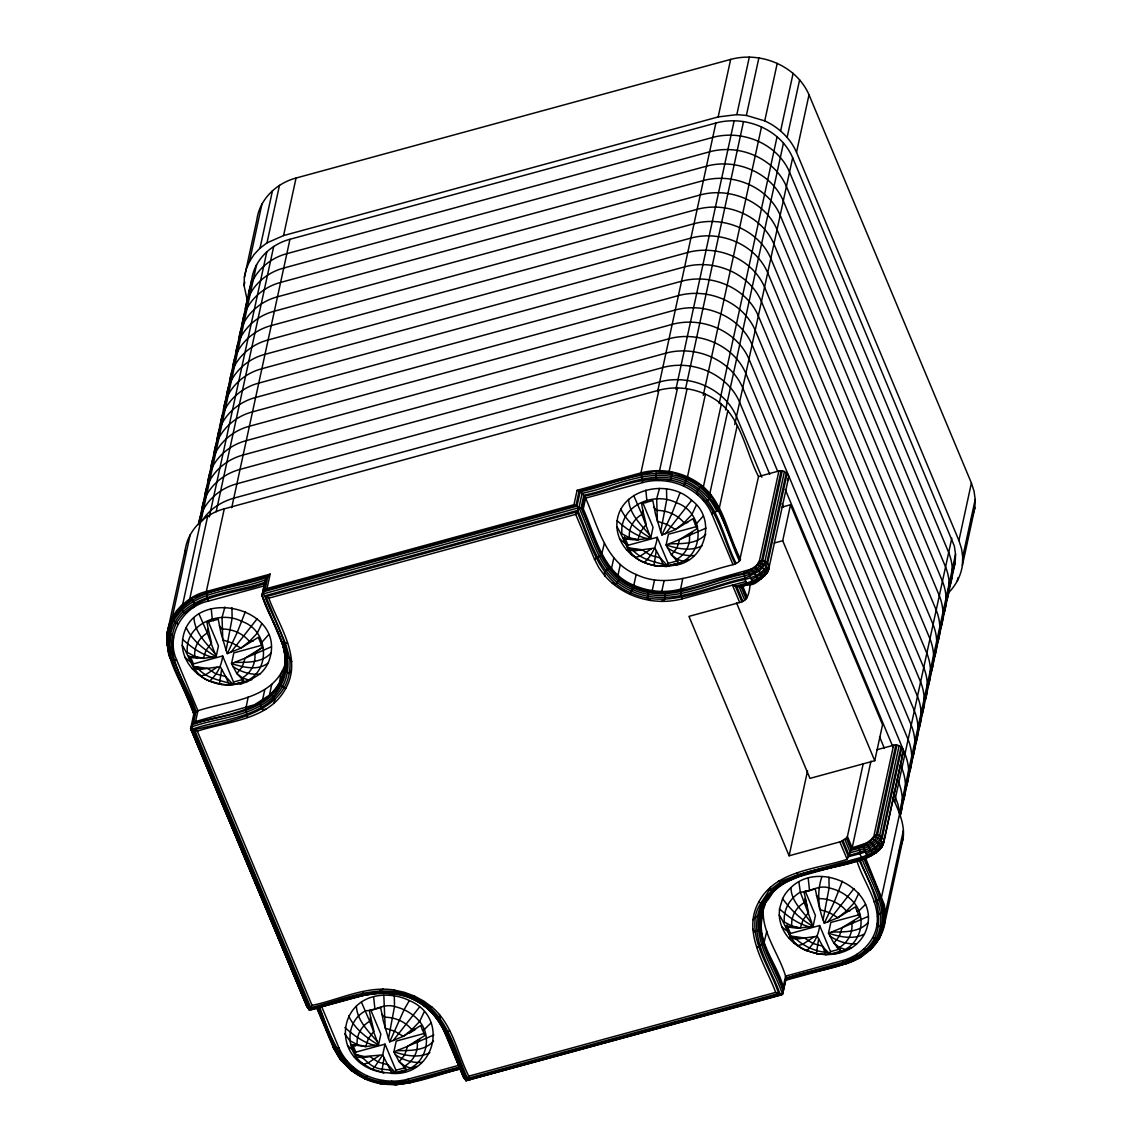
<?xml version="1.0" encoding="UTF-8"?>
<svg xmlns="http://www.w3.org/2000/svg" width="1142" height="1142" viewBox="0 0 1142 1142"><rect width="100%" height="100%" fill="white"/><g stroke="black" fill="none" stroke-linecap="round" stroke-linejoin="round"><path stroke-width="1.5" d="M284.886 664.972C272.224 700.232 227.472 700.831 197.923 710.752L194.568 712.308L193.755 714.221C186.089 687.313 164.534 662.446 167.146 633.225L185.09 550.53C187.745 530.031 204.775 513.943 224.275 508.832L658.863 390.207C677.349 385.339 697.591 388.551 713.793 398.615C741.115 415.217 744.884 450.448 758.531 476.542L739.502 561.079A7.295 3.155 -22.7 0 1 736.19 563.449L733.021 564.69C702.03 571.914 667.827 589.8 636.194 574.497C604.975 561.921 597.837 525.491 585.632 498.126L582.077 493.33L577.095 490.318L573.969 504.707L267.028 588.487L263.873 591.627L262.089 595.553C268.556 617.965 285.857 638.649 285.157 662.803M440.726 1023.289L463.609 1077.306L465.965 1080.689L468.748 1076.149C457.128 1053.138 452.789 1024.688 432.176 1007.273L428.321 1006.159L425.88 1007.301C391.992 980.164 347.782 999.436 311.638 1009.656L309.254 1009.928L306.898 1006.53L190.643 728.596L192.427 724.67L195.582 721.53L197.923 710.752L176.61 659.79C165.419 635.566 182.948 606.673 208.087 601.192L265.13 585.618L265.544 579.736L270.154 574.112L267.028 588.487M184.947 553.856L185.09 550.53M182.277 645.387C182.991 582.506 291.938 605.103 268.156 663.045A44.881 38.757 12.2 0 1 259.762 674.165L247.286 681.817L240.648 683.83L238.55 683.187C213.882 690.71 183.919 671.596 182.277 645.387C190.457 657.949 193.169 675.436 209.728 681.032C216.923 674.608 221.705 665.586 222.633 655.936L193.426 663.902L192.898 666.328L207.501 668.384L220.292 666.685L225.645 676.578L233.011 684.443A31.833 13.747 -22.7 0 0 238.55 683.187A31.833 13.747 -22.7 0 0 244.217 681.374L236.851 673.523L231.498 663.63L233.839 652.867L261.318 645.373M201.363 516.784L201.563 511.887M204.546 500.767C204.461 478.726 222.547 460.297 243.146 455.016L669.055 338.76C698.447 330.695 733.507 344.827 745.84 373.434L904.992 753.891C909.446 765.054 910.203 778.03 905.306 789.165M207.744 484.765C208.444 463.338 226.216 445.837 246.272 440.641L672.181 324.385C701.573 316.32 736.633 330.438 748.966 359.059L908.118 739.516C912.258 749.723 912.986 761.214 909.717 771.778M213.854 459.255C213.054 436.615 231.312 417.23 252.51 411.877L678.419 295.621C707.812 287.556 742.871 301.674 755.205 330.295L914.357 710.752C919.053 722.401 919.538 736.062 914.028 747.525M217.037 443.239C216.937 421.198 235.024 402.769 255.637 397.487L681.546 281.232C710.938 273.166 745.997 287.299 758.331 315.906L917.483 696.363C921.937 707.526 922.679 720.502 917.797 731.637M220.22 427.236C220.934 405.81 238.707 388.309 258.749 383.112L684.658 266.857C714.05 258.791 749.123 272.909 761.443 301.531L920.595 681.988C925.577 694.165 925.677 708.44 919.638 720.259M226.33 401.727C225.545 379.087 243.788 359.701 265.001 354.348L690.896 238.093C720.302 230.027 755.362 244.145 767.695 272.767L926.833 653.224C931.544 664.872 932.029 678.534 926.519 689.996M229.513 385.71C229.428 363.67 247.514 345.241 268.113 339.959L694.022 223.704C723.414 215.638 758.474 229.77 770.807 258.377L929.959 638.835C934.113 649.056 934.841 660.547 931.558 671.111M232.711 369.708C233.411 348.281 251.183 330.78 271.239 325.584L697.148 209.329C726.54 201.263 761.6 215.381 773.933 244.003L933.085 624.46C937.539 635.609 938.281 648.599 933.399 659.733M235.695 358.588C234.909 335.934 253.153 316.562 274.365 311.195L700.26 194.939C729.667 186.874 764.726 201.006 777.06 229.613L936.197 610.071C940.908 621.733 941.393 635.38 935.883 646.843M238.878 342.571C238.792 320.517 256.879 302.102 277.477 296.82L703.386 180.564C732.779 172.499 767.838 186.617 780.172 215.238L939.324 595.696C944.02 607.344 944.52 621.005 938.995 632.468M242.075 326.555C242.775 305.128 260.547 287.627 280.604 282.431L706.513 166.175C735.905 158.11 770.964 172.242 783.298 200.849L942.45 581.307C946.904 592.47 947.646 605.446 942.764 616.58M247.314 300.46L244.045 285.586L244.388 277.263L256.864 219.735C259.519 199.25 276.564 183.148 296.049 178.038L730.652 59.413C760.643 51.19 796.417 65.608 809.007 94.8L971.399 483.023L974.04 491.188L975.197 499.525L974.854 507.847L962.378 565.376C960.779 576.567 955.055 586.845 946.761 594.454M248.185 301.06L248.371 296.163M251.368 285.043C251.269 262.988 269.355 244.574 289.968 239.292L715.877 123.036C745.269 114.971 780.329 129.089 792.662 157.71L954.384 546.162L955.526 554.341L955.197 562.506L900.053 816.587M306.898 1006.53L190.643 728.596L194.097 712.779C185.447 683.573 157.653 652.467 173.613 620.877C192.37 589.101 235.081 591.684 265.544 579.736L262.089 595.553L281.646 642.318L283.002 643.289C290.439 661.475 286.342 682.959 272.581 697.02C250.383 717.304 217.979 717.276 190.971 727.168L197.338 731.194C227.444 721.13 268.655 720.345 285.743 688.455C302.687 658.163 279.019 625.959 268.798 598.151L262.432 594.111L578.965 507.719L583.291 508.918C595.496 536.269 602.633 572.713 633.853 585.275C648.399 591.684 665.015 593.226 680.432 589.186L750.594 569.301A14.589 6.295 -22.7 0 0 757.217 564.533L759.401 560.865L778.901 470.989L783.383 471.046L787.123 473.416A7.295 6.295 12.2 0 1 788.694 477.156L787.495 480.868M370.736 1068.769L384.197 1072.752C326.655 1064.073 335.691 987.345 394.318 995.838A44.881 38.757 12.2 0 1 409.35 1000.563C450.176 1017.351 434.774 1077.22 391.192 1073.337L404.882 1071.639M616.866 526.762C615.652 489.418 667.585 476.971 691.609 500.324C716.933 518.468 705.913 561.05 675.25 565.204L673.152 564.562C648.47 571.771 618.493 553.156 616.866 526.762C625.045 539.324 627.772 556.796 644.331 562.406C651.525 555.983 656.307 546.947 657.221 537.297L628.029 545.276L627.5 547.703L642.09 549.759L654.894 548.06L660.247 557.953L667.613 565.818A31.833 13.747 -22.7 0 0 673.152 564.562A31.833 13.747 -22.7 0 0 678.819 562.749L671.439 554.898L666.1 545.005L668.427 534.242L697.634 526.276M763.284 908.076C761.4 932.686 778.844 953.527 785.582 976.124L786.081 978.694L782.498 994.297L775.675 992.369C765.454 964.562 741.786 932.343 758.731 902.052C775.803 870.175 817.03 869.39 847.136 859.312L852.16 847.807L870.975 761.129M763.327 575.411L767.367 572.599L769.18 567.046A7.295 6.295 12.2 0 0 767.61 563.306L763.884 560.936L759.401 560.865M779.258 914.985L779.515 908.889L782.556 898.697A44.881 38.757 12.2 0 1 790.949 887.577C821.041 857.856 884.993 892.359 864.465 934.013C844.909 969.801 781.656 955.768 779.258 914.985C787.452 927.547 790.164 945.019 806.723 950.629C813.918 944.206 818.7 935.17 819.628 925.52L790.421 933.499L789.893 935.926L804.496 937.982L817.287 936.283L822.64 946.176L827.736 952.442L830.006 954.027L836.629 952.485L841.211 950.972L833.846 943.121L828.492 933.228L830.819 922.465L860.026 914.499M863.224 763.67L847.421 836.486L852.16 847.807L865.293 843.481A14.589 6.295 -22.7 0 0 871.903 838.713C876.128 840.426 881.239 844.509 879.711 849.634L871.646 855.629L863.666 858.898C830.991 871.817 785.125 868.862 764.826 902.837C748.909 933.142 774.29 963.505 783.298 991.499L783.241 986.916L785.582 976.124L842.625 960.565C857.414 956.539 870.675 945.776 875.543 930.958C883.337 906.02 863.68 883.465 856.914 860.868M871.903 838.713L875.186 834.831L878.569 835.116L882.309 837.486A7.295 6.295 12.2 0 1 883.879 841.226L882.052 846.793L877.898 851.118L882.052 846.793L883.837 842.225L903.379 751.336A7.295 6.295 12.2 0 0 901.809 747.596L899.139 745.626L894.7 744.955L876.628 749.794M842.625 960.565L845.323 964.005C864.908 958.295 882.423 942.236 885.136 921.337L903.079 838.642C905.206 824.01 898.326 810.406 892.744 797.373M962.378 565.376L962.706 557.053L975.197 499.525M166.803 641.547C168.731 647.057 166.532 663.245 176.61 659.79M867.763 857.442L799.571 876.471L785.211 882.352L782.284 880.753L778.316 881.21M284.886 667.356C278.291 710.081 226.187 713.964 193.369 723.514L195.981 711.437C187.531 683.43 161.179 653.495 176.368 623.147C194.497 592.712 235.352 594.768 264.716 583.476M309.254 1009.928L364.312 994.896L380.329 992.526L396.745 994.14L397.116 992.07L393.862 989.971C365.626 985.632 339.046 999.892 312.037 1005.374L309.254 1009.928L190.971 727.168M221.634 669.469L219.364 684.129L229.442 684.972L225.645 676.578L215.895 673.88L207.501 668.384L200.235 669.426L191.927 668.47M384.026 1057.692L381.756 1072.338L391.834 1073.194L382.698 1054.908L385.025 1044.145L355.833 1052.125L355.305 1054.551L364.426 1056.536L382.698 1054.908L374.69 1066.985L372.121 1069.255L359.102 1061.418M656.222 550.844L653.966 565.49L666.885 566.432L677.078 564.79M818.628 939.067L816.359 953.713L826.437 954.569L839.47 953.013M461.339 1068.812C430.177 1075.935 396.545 1093.608 364.783 1078.79L364.769 1077.748M744.256 571.771C744.113 584.875 749.609 589.715 761.657 578.266L760.301 572.727L755.504 567.56L744.141 573.17C708.311 580.307 670.14 602.905 633.553 586.403C601.863 573.041 594.625 536.397 581.935 508.247L584.561 496.17C616.908 489.547 651.468 469.548 684.515 484.436C716.248 498.197 721.601 536.169 735.163 563.934M863.224 844.452L862.867 845.722L867.763 857.556L876.357 852.446L875 846.907L870.204 841.754L862.867 845.722L851.718 849.305L846.85 837.686L847.421 836.486M858.955 845.951L859.969 853.559A7.295 1.899 74.7 0 0 861.539 857.314L863.081 859.041L864.023 858.085M268.156 663.045C257.478 671.196 243.189 667.128 231.498 663.63L245.13 658.12L262.503 647.328L258.32 637.322L240.933 648.114L227.315 653.624L226.102 650.298L232.126 618.293L231.926 607.63M354.32 1056.693L362.642 1057.649L369.894 1056.607L378.302 1062.103L388.037 1064.801L395.418 1072.666L406.609 1069.597L399.243 1061.746L393.89 1051.853L407.523 1046.343L424.895 1035.551L420.713 1025.545L403.34 1036.336L389.707 1041.847L388.494 1038.521L394.518 1006.516L394.318 995.838M702.059 545.79C690.824 551.729 677.563 548.631 666.1 545.005L679.718 539.495L697.105 528.703L692.923 518.696L675.536 529.488L661.903 534.998L660.69 531.672L666.728 499.668L666.514 488.99M864.465 934.013C853.217 939.952 839.955 936.84 828.492 933.228L842.111 927.704L859.498 916.926L855.315 906.919L837.928 917.697L824.31 923.221L823.082 919.895L829.121 887.891L828.906 877.213M241.947 679.79L242.361 677.848C250.512 673.123 255.808 664.016 254.894 654.509L257.35 651.111L262.503 647.328M404.339 1068.013L404.753 1066.057C412.904 1061.346 418.2 1052.239 417.287 1042.732L419.742 1039.334L413.718 1043.074M676.535 561.165L676.963 559.209C685.114 554.498 690.41 545.391 689.482 535.883L691.938 532.486M841.211 950.972L838.942 949.387L839.356 947.432C847.507 942.721 852.803 933.614 851.889 924.106L854.33 920.709M226.102 650.298L220.977 633.039L218.208 619.207L207.002 622.262L208.187 628.914L207.302 633.025L216.109 656.679L203.305 658.377L188.715 656.322L192.898 666.328L202.034 668.313M388.494 1038.521L383.369 1021.248L380.6 1007.43A31.833 13.747 -22.7 0 1 369.351 1010.499L370.579 1017.137L369.694 1021.233L378.502 1044.901L365.711 1046.6L351.122 1044.545L355.305 1054.551C363.527 1055.722 367.196 1064.23 374.69 1066.985C381.114 1070.868 389.55 1067.856 395.418 1072.666L395.931 1070.24L385.025 1044.145M660.69 531.672L655.565 514.4L652.81 500.581L641.604 503.636L642.775 510.288L641.89 514.385L650.712 538.053L637.907 539.752L623.318 537.696L627.5 547.703A47.607 20.57 -22.7 0 0 642.09 549.759L650.497 555.255L660.247 557.953L664.03 566.346L666.885 566.432M244.045 285.586L244.802 282.103M190.186 534.77L172.228 617.465L168.959 625.131L167.146 633.225C171.543 613.511 186.274 596.238 206.331 591.527L270.154 574.112M244.388 277.263L246.215 269.169L249.484 261.504L261.961 203.975M251.568 280.147L198.508 524.649C201.106 504.564 217.808 488.79 236.908 483.78L662.817 367.524C692.209 359.459 727.268 373.591 739.602 402.198L769.779 474.358M200.692 521.451L182.749 604.147L176.867 610.413L172.228 617.465L173.613 620.877L178.052 624.032M249.484 261.504L254.109 254.452L259.991 248.199L272.481 190.671M200.721 521.98L256.55 264.701M207.687 516.141L189.743 598.836L206.202 592.941L267.942 576.082L264.816 590.471L575.953 505.549L578.965 507.719C592.498 536.868 599.293 575.539 632.425 589.458C669.469 606.316 708.14 583.219 744.456 576.082C752.378 573.47 761.6 569.615 764.94 561.336L784.454 471.446M259.991 248.199L266.985 242.875L279.476 185.347M209.3 516.926L266.871 251.654M216.152 511.716L273.709 246.444M224.275 508.832L206.331 591.527L208.087 601.192M266.985 242.875L283.573 235.566L296.049 178.038M231.712 507.747L289.968 239.292M222.633 655.936L233.539 682.017L233.011 684.443C219.678 679.733 207.501 679.347 196.966 667.599M248.171 697.034L245.716 709.225L247.586 717.476M264.758 689.725L262.417 700.517L259.805 703.172L262.232 709.51L266.143 709.31M271.753 684.415L269.412 695.192L254.495 704.757L195.582 721.53M282.26 671.096C279.647 677.177 277.734 685.971 285.743 688.455M286.028 654.723L285.357 657.806L284.429 651.126M583.291 508.918L585.632 498.126L642.675 482.566C669.098 475.315 700.617 488.019 711.709 513.729L733.021 564.69M604.418 543.021L601.506 555.012L594.497 559.252L575.725 514.371L578.965 507.719L582.077 493.33C615.781 486.663 651.682 465.336 686.071 480.996C699.361 487.434 710.552 497.826 716.733 511.373L711.709 513.729M613.796 558.01L611.455 568.787L609.129 567.517L604.404 572.428L605.003 576.025C623.789 597.337 654.851 606.145 682.188 598.851L746.012 581.435M657.606 391.492L715.877 123.036M620.306 564.462L617.965 575.24L620.02 578.28L616.195 584.104L612.283 583.248M658.863 390.207L640.919 472.902L642.675 482.566M283.573 235.566L718.161 116.941L730.652 59.413M675.907 389.222L734.163 120.766M636.194 574.497L633.553 586.403L630.07 594.468M677.534 387.88L659.591 470.59L640.805 474.315L579.065 491.16L575.953 505.549L573.969 504.707M718.161 116.941L736.833 114.628L749.323 57.1M685.614 388.423L743.528 121.552M687.084 388.694L669.141 471.389L687.198 477.941L703.386 486.849C724.513 505.306 727.882 535.569 740.587 559.237M736.833 114.628L746.383 115.428L758.873 57.899M654.552 579.922L652.21 590.7L648.813 591.285L647.414 598.208L650.612 600.549M703.258 395.332L761.514 126.876M664.102 580.721L661.76 591.513L664.758 592.627L664.701 599.65L661.289 601.449M657.221 537.297L668.141 563.391L667.613 565.818C654.28 561.107 642.104 560.708 631.569 548.974M705.442 394.118L687.498 476.814L683.715 486.007M962.706 557.053L961.55 548.717L958.923 540.551L796.516 152.329C790.435 138.225 778.573 127.233 764.74 120.866L777.231 63.338M719.174 403.569L777.088 136.697M682.773 578.409L680.318 590.6L682.188 598.851M721.33 404.154L703.386 486.849C686.356 472.531 662.417 467.206 640.919 472.902L577.095 490.318M780.628 130.887L793.105 73.359M725.555 409.892L783.469 143.021M727.839 410.606L709.896 493.301L718.703 509.489L740.016 560.437M787.138 137.34L799.628 79.812M734.749 424.581L792.662 157.71M737.218 425.595L719.274 508.29L716.733 511.373M796.516 152.329L809.007 94.8M846.85 837.686L840.926 841.597L789.108 855.786L688.954 616.38L739.702 602.519C748.809 601.035 749.38 590.571 750.294 583.205M781.128 470.704L761.628 560.594L755.504 567.56M782.27 470.804L762.756 560.693C760.444 568.445 751.407 572.156 744.184 574.055C708.083 580.721 669.854 604.589 633.053 587.83C600.635 574.326 594.44 536.355 581.05 508.004L583.833 495.185C616.808 489.076 651.725 467.335 685.314 482.723C717.69 496.485 721.972 535.612 736.19 563.449M786.338 472.645L766.839 562.535L759.273 571.143L744.955 578.28C708.326 586.017 669.084 608.172 631.669 591.185C598.865 577.338 590.614 539.766 577.738 510.374L264.644 595.838C274.608 624.231 298.69 655.665 282.545 686.485C264.53 717.99 223.746 718.504 193.184 728.896L310.181 1008.586C343.314 1000.678 379.23 982.648 413.004 998.365C445.894 1012.212 453.902 1049.998 466.892 1079.347L780 993.883C769.936 965.475 746.012 933.928 762.128 903.065C782.498 868.491 828.692 870.675 861.953 857.97C869.819 856 877.613 852.018 882.538 845.394C883.066 840.555 877.584 835.93 872.945 837.457M787.123 473.416L767.61 563.306C764.64 572.599 754.034 577.138 745.269 579.379C708.154 586.631 668.684 610.37 630.869 592.898C597.651 579.251 590.385 541.008 577.081 511.744L265.943 596.666L285.514 643.431L289.725 658.32L291.81 661.503M768.409 566.318L766.453 573.741M788.694 477.156L768.537 569.915L763.213 576.938L762.285 576.667M736.476 602.719L809.963 778.387L874.743 760.7L782.713 540.708L790.521 504.764L781.999 507.091M763.013 907.947C753.363 936.968 774.69 963.748 783.455 990M763.013 914.728C754.891 940.408 777.259 963.291 783.241 986.916M766.81 931.244L763.898 943.235L756.903 947.475M789.108 855.786L807.565 770.736M819.628 925.52L830.534 951.614L830.006 954.027L825.181 949.716M874.743 760.7L882.552 724.756L790.521 504.764M874.101 835.045L893.601 745.169M895.828 744.884L876.314 834.773L870.204 841.754M896.955 744.984L877.456 834.873C873.873 845.366 860.797 847.764 851.347 850.305L846.336 838.314M899.139 745.626L879.64 835.516C874.701 846.693 861.054 849.791 850.362 852.66L844.88 839.57M901.038 746.825L881.524 836.715C875.186 848.32 861.011 852.189 849.148 855.329L843.024 840.698M901.809 747.596L882.309 837.486C877.427 850.947 860.497 853.288 848.477 856.7L841.997 841.183M903.379 751.336L883.223 844.095L881.139 846.308M894.586 801.841L951.8 538.168M955.526 554.341L899.354 813.218L898.212 805.039L893.572 792.12M899.625 813.803L881.667 896.513L879.126 899.596L874.101 901.952M958.923 540.551L971.399 483.023M880.782 933.656L880.039 937.097L875.4 944.149L869.519 950.415L871.218 949.202L863.395 949.445M957.282 581.135L958.038 577.652M903.408 830.32L885.464 913.015L884.236 924.949L879.611 937.925L870.475 949.644M245.316 308.911C247.928 288.826 264.616 273.052 283.73 268.056L709.625 151.8C739.017 143.735 774.09 157.853 786.41 186.474L945.562 566.932C950.03 578.08 950.772 591.071 945.89 602.205M248.442 294.536C251.04 274.451 267.742 258.677 286.842 253.667L712.751 137.411C742.143 129.36 777.202 143.478 789.536 172.085L948.688 552.542C953.384 564.205 953.87 577.852 948.36 589.315M223.475 409.593C226.073 389.508 242.775 373.734 261.875 368.723L687.784 252.468C717.176 244.402 752.235 258.535 764.569 287.142L923.721 667.599C927.861 677.82 928.603 689.311 925.32 699.875M210.985 467.121C213.597 447.036 230.299 431.262 249.399 426.252L675.293 309.996C704.685 301.931 739.759 316.063 752.078 344.67L911.23 725.127C915.941 736.79 916.426 750.437 910.916 761.9M201.634 510.26C204.232 490.175 220.934 474.401 240.034 469.405L665.929 353.149C695.335 345.084 730.395 359.202 742.728 387.823L777.702 471.46M285.015 666.129C283.416 677.306 277.692 687.584 269.412 695.192L271.482 694.279L274.894 699.889L273.966 703.358M762.842 909.103L761.015 917.197L765.682 902.266L769.808 895.799M903.336 752.335L901.481 755.79M955.197 562.506L952.128 573.441M900.353 814.931C904.079 803.197 902.523 790.421 897.384 779.386M974.854 507.847L971.071 520.552M903.079 838.642L899.296 851.332M770.493 887.163C766.311 897.384 756.846 905.078 755.404 916.883C751.308 944.548 770.707 968.288 778.601 993.497L467.463 1078.419C454.231 1049.141 446.808 1011.013 413.647 997.366C379.843 981.349 343.97 999.935 310.752 1007.644L194.497 729.724C232.454 720.688 294.693 711.366 289.725 658.32L285.172 655.936L284.615 669.84L289.126 673.395L291.438 670.825M224.917 607.03L222.048 617.451L222.79 639.905L232.44 643.074L240.933 648.114L249.413 641.433L257.178 633.31L261.789 623.689M659.519 488.405L656.65 498.811L657.392 521.28L667.028 524.449L675.536 529.488L684.015 522.808L691.781 514.685L696.392 505.064M821.912 876.628C817.158 890.517 817.886 906.206 823.082 919.895M748.538 570.272L748.181 571.542L753.063 583.376L765.012 575.454C766.539 570.315 761.443 566.246 757.217 564.533M623.318 537.696A47.607 20.57 -22.7 0 0 637.907 539.752L640.633 531.658L646.186 524.349L642.775 510.288M825.794 954.712L822.64 946.176L812.89 943.463L804.496 937.982A47.607 20.57 -22.7 0 1 789.893 935.926L785.71 925.919L800.299 927.975L803.026 919.881L808.579 912.558L803.997 891.859A31.833 13.747 -22.7 0 0 809.535 890.617A31.833 13.747 -22.7 0 0 815.202 888.804L819.785 909.503L829.435 912.672L837.928 917.697L846.408 911.031L854.173 902.908L858.784 893.272M646.058 502.68L646.829 500.267L645.83 490.104M245.373 611.598L237.365 632.097L227.315 653.624M679.975 492.973L671.953 513.472L661.903 534.998M842.368 881.196L834.345 901.695L824.31 923.221M881.139 847.935L881.981 845.68M769.137 568.045L767.367 572.599L760.415 579.279M193.469 607.63L194.654 604.76L192.227 598.408L180.65 607.216L184.048 612.826L187.317 612.312M763.484 907.576L766.111 901.438M901.552 805.053C907.647 792.462 906.305 777.445 900.496 764.997M857.242 954.127L856.115 956.753L843.453 962.263L786.081 977.923L782.498 994.297L781.442 994.967L465.965 1080.689C453.06 1046.143 439.313 1000.678 396.774 993.911M424.182 1011.912L419.585 1021.533L411.819 1029.656L403.34 1036.336L394.832 1031.297L385.182 1028.128L383.826 995.324M389.707 1041.847L404.154 1009.599L409.35 1000.563M769.18 567.046C762.899 579.394 747.596 582.92 735.362 586.26L732.436 585.132L739.702 602.519M883.879 841.226C879.825 850.062 870.033 854.002 861.539 857.314L797.701 874.729L782.284 880.753L769.637 890.389L773.391 891.331L776.617 888.133L770.736 894.386M260.761 643.56L268.67 634.667M695.35 524.935L703.258 516.041M460.04 1064.986L408.037 1079.19C394.447 1082.744 379.815 1081.388 366.996 1075.735L364.783 1078.79L351.251 1070.439L348.895 1067.713L355.162 1072.324M432.176 1007.273L423.753 1001.077L414.403 996.038L412.076 998.793C444.324 1012.454 451.104 1050.098 464.266 1078.59M785.168 980.321L786.081 978.694C815.773 966.789 857.728 969.801 876.057 938.724C890.46 911.744 868.363 884.565 860.083 859.626M402.041 1071.11L401.656 1071.738L417.03 1066.285M836.629 952.485L836.258 953.113L851.632 947.66M753.606 582.406L741.172 586.931L735.362 586.26L741.843 601.777M877.441 916.498L879.14 913.857L884.793 911.159L881.096 897.712L864.594 858.256M408.037 1079.19L410.049 1082.43L411.191 1082.145M202.191 520.809C209.114 509.361 221.134 501.823 233.782 498.169L659.691 381.913C689.083 373.848 724.142 387.966 736.476 416.587L761.857 477.256M173.27 645.259L171.614 647.642L167.075 645.259L167.631 631.469L172.128 635.023L173.555 637.921M774.133 890.903C770.008 895.314 766.682 906.834 758.731 902.052M765.012 575.454L763.213 576.938M879.711 849.634L875.1 853.459M758.259 563.277L763.77 564.02L767.424 568.059L761.114 574.34L751.365 579.622M882.124 842.239L875.8 848.52L866.064 853.802M753.035 919.695L755.404 916.883L761.015 915.342L760.444 929.245L754.791 931.943L752.649 929.003M257.021 618.95L230.784 652.41M691.609 500.324L665.386 533.785M419.414 1007.173L393.191 1040.633M854.002 888.547L827.779 922.008M431.062 1022.889L424.31 1029.556L422.34 1029.856M865.665 904.264L858.912 910.931L856.943 911.216M410.992 1082.473L395.375 1084.9L394.59 1082.73L391.592 1081.231M746.183 598.908L741.172 586.931L742.314 586.26M271.196 652.867C262.075 662.945 247.471 662.303 234.981 662.417M705.799 534.242C696.663 544.32 682.074 543.678 669.569 543.792M433.603 1041.09C424.467 1051.168 409.878 1050.526 397.373 1050.64M868.191 922.465C859.069 932.529 844.466 931.901 831.961 932.015M859.055 860.112C874.444 891.331 895.585 933.913 856.115 956.753L859.027 958.338L862.524 955.726L847.393 962.52M216.937 667.342L205.617 674.751L201.178 675.907L196.695 673.195M651.54 548.717L640.205 556.125L635.78 557.282L631.298 554.569M379.33 1055.565L368.01 1062.974L363.584 1064.13C345.084 1051.596 345.198 1021.205 365.725 1010.77C375.761 1010.484 384.312 1003.233 394.518 1006.516C404.254 1008.729 413.161 1013.825 419.585 1021.533C431.69 1035.894 427.251 1059.333 410.563 1068.084L404.753 1066.057L399.243 1061.746L404.696 1054.894L407.523 1046.343L433.846 1034.98M813.932 936.94L802.612 944.348L798.172 945.505L793.69 942.792M315.349 1007.844L311.638 1009.656M472.06 1078.619L468.348 1080.432M188.715 656.322L192.784 657.592L194.768 656.35L203.305 658.377L206.031 650.283L211.584 642.975L208.187 628.914M627.372 538.967L629.37 537.725L637.907 539.752M761.657 578.266L752.863 583.034L739.259 587.059L744.741 600.164M355.176 1045.815L357.16 1044.573L365.711 1046.6L368.423 1038.506L373.976 1031.197L370.579 1017.137M876.357 852.446L862.738 858.841C829.92 871.774 783.855 868.891 763.627 903.108C747.396 934.256 773.077 965.561 782.498 994.297L465.965 1080.689M789.779 927.176L791.763 925.948L800.299 927.975L813.104 926.276L815.431 915.513L805.21 891.06M409.535 1033.067L415.56 1029.327L411.819 1029.656C405.139 1021.533 394.775 1017.137 384.34 1017.236L381.785 1014.082M748.709 584.875L751.479 583.234M352.75 1048.841L351.979 1049.298L347.454 1045.715M787.338 930.216L786.567 930.673L782.042 927.09M785.211 882.352L783.612 882.809L791.534 878.569M383.17 989.072L379.815 990.614L380.6 992.783L365.24 994.953L312.879 1009.228M271.439 646.772L245.13 658.12L242.304 666.671L236.851 673.523L242.361 677.848L248.157 679.861L251.811 679.733M706.042 528.132L679.718 539.495L676.906 548.046L671.439 554.898L676.963 559.209L682.759 561.236L689.226 559.437M868.434 916.355L842.111 927.704L839.299 936.269L833.846 943.121L839.356 947.432L845.151 949.459C861.853 940.708 866.293 917.269 854.173 902.908C847.764 895.2 838.856 890.103 829.121 887.891C818.914 884.607 810.363 891.859 800.328 892.145C789.907 898.183 783.127 909.831 784.311 921.979L791.763 925.948C790.849 916.441 796.145 907.333 804.282 902.608L805.167 898.511L806.766 905.692M859.641 958.01L845.58 963.848L784.568 980.578M429.863 1052.639C418.614 1058.577 405.353 1055.479 393.89 1051.853L396.231 1041.09L423.711 1033.596M667.542 481.225L670.654 479.997L672.053 473.088L656.236 471.76L656.165 478.783L659.12 480.525M792.976 878.055L800.199 875.5L799.828 876.314L796.873 873.03M238.55 683.187C271.039 678.448 271.396 631.098 241.761 621.376C219.35 609.714 184.561 624.474 187.317 652.382L194.768 656.35C193.855 646.843 199.151 637.736 207.302 633.025L199.079 614.082M673.152 564.562C705.642 559.808 705.999 512.458 676.364 502.751C653.952 491.089 619.15 505.849 621.905 533.757L629.37 537.725C628.443 528.218 633.739 519.11 641.89 514.385L633.682 495.457M383.17 1080.518L380.115 1081.503C343.499 1075.564 330.324 1036.993 319.532 1006.773M268.798 598.151L575.725 514.371M758.531 476.542L778.901 470.989M233.539 682.017L243.146 679.39M668.141 563.391L677.734 560.765M774.19 543.035L782.713 540.708M747.639 584.361L742.543 585.76L747.282 597.066M318.704 1006.93L340.473 1000.992M343.828 1000.078L365.597 994.125L365.24 994.953L362.285 991.656M803.554 874.586L808.593 873.216M811.948 872.302L825.395 868.634M828.749 867.706L833.788 866.335M837.157 865.422L850.59 861.753M853.945 860.84L858.984 859.455M395.931 1070.24L405.538 1067.613M830.534 951.614L840.141 948.988M459.484 1067.071L408.85 1080.889L394.59 1082.73L380.115 1081.503L379.744 1083.587L389.493 1083.701M460.255 1067.627C429.62 1074.137 396.802 1092.623 365.597 1078.062C336.419 1066 330.266 1032.197 318.461 1006.53M413.033 1081.203L418.072 1079.818M421.427 1078.904L434.874 1075.236M438.228 1074.322L443.267 1072.952M446.622 1072.024L460.069 1068.355M785.468 979.536L790.521 978.166M793.876 977.238L807.308 973.584M810.677 972.656L815.716 971.285M819.071 970.372L832.504 966.703M839.227 964.862L844.266 963.491M460.654 1068.612L410.049 1082.43L395.103 1084.643M785.625 979.907C816.087 967.959 858.798 970.543 877.556 938.767C892.03 911.502 870.832 883.637 861.939 858.498M468.748 1076.149L775.675 992.369M478.926 1076.749L484.065 1075.336M487.491 1074.408L501.21 1070.654M504.636 1069.726L513.215 1067.385M516.641 1066.442L521.794 1065.043M525.22 1064.101L538.938 1060.361M545.79 1058.491L550.944 1057.092M554.37 1056.15L559.509 1054.751M562.935 1053.809L576.653 1050.069M583.519 1048.199L597.237 1044.445M600.663 1043.517L617.808 1038.835M621.234 1037.892L634.952 1034.152M638.392 1033.21L646.957 1030.869M650.398 1029.941L655.537 1028.542M658.963 1027.6L672.681 1023.86M676.107 1022.918L684.686 1020.577M688.112 1019.649L693.265 1018.236M696.691 1017.308L710.41 1013.554M713.836 1012.626L722.415 1010.285M725.841 1009.342L730.98 1007.943M734.406 1007.001L748.124 1003.261M754.99 1001.391L760.129 999.978M763.555 999.05L768.709 997.651M772.135 996.709L777.274 995.31M287.57 643.032L283.002 643.289M366.996 1075.735C354.805 1070.125 344.37 1060.447 339.003 1048.013L335.163 1048.413L332.95 1046.814M449.962 1031.255L444.338 1030.941L435.216 1015.581M242.475 683.43L228.8 685.129M409.821 1081.959L399.001 1083.63M781.442 994.967L779.001 994.839M642.09 549.759L634.838 550.801L626.53 549.844M804.496 937.982L797.23 939.024L788.922 938.067M687.755 522.479L684.015 522.808C677.334 514.685 666.971 510.288 656.536 510.388L653.981 507.234M253.153 641.105L249.413 641.433C242.746 633.31 232.383 628.914 221.933 629.028L219.378 625.859M850.148 910.702L846.408 911.031C839.741 902.908 829.377 898.511 818.928 898.611L816.373 895.456M377.945 992.155L382.684 991.898M694.35 555.54C684.757 556.297 675.293 553.199 667.428 547.775M259.762 674.165C250.169 674.936 240.691 671.824 232.84 666.414M856.757 943.763C847.164 944.52 837.686 941.422 829.834 935.997M422.155 1062.388C412.562 1063.145 403.083 1060.047 395.232 1054.637M755.676 581.435C760.529 580.521 753.606 572.285 752.05 569.73L750.594 569.301M333.093 1047.3L340.459 1059.747L351.522 1070.839L353.963 1069.697L353.006 1066.899M395.632 1084.672L379.772 1083.344L364.669 1078.476M192.784 657.592L197.837 658.306M746.383 115.428L764.74 120.866M221.805 684.529L208.344 680.561M818.785 954.127L805.338 950.144M393.862 989.971L404.354 992.312L414.403 996.038M316.634 1007.173L337.033 1054.052L342.372 1061.261L340.858 1060.276L344.07 1059.919L347.268 1061.218M865.293 843.481L866.749 843.909C868.291 846.465 875.229 854.701 870.361 855.615A14.589 6.295 -22.7 0 0 872.302 854.53M351.122 1044.545L355.176 1045.815M703.443 500.539L706.684 501.595L711.409 496.67L700.617 485.978L696.806 491.802L697.705 494.857M827.736 952.442C814.717 951.729 803.283 946.047 793.961 937.197M647.343 538.71C635.666 535.812 625.93 528.56 617.108 520.666M212.755 657.335C201.063 654.437 191.328 647.186 182.52 639.292M809.749 926.933C798.058 924.035 788.323 916.783 779.515 908.889M375.147 1045.558C363.456 1042.66 353.735 1035.409 344.913 1027.514M872.659 937.71L878.769 938.496C893.058 911.601 873.43 883.665 864.08 858.898M356.418 1073.252L363.384 1076.992M365.097 1078.648C336.348 1066.714 328.882 1034.067 317.719 1008.329M424.296 1005.317L426.808 1007.158M619.649 538.867L625.759 543.935M185.047 657.492L191.157 662.56M836.387 946.661L838.942 949.387M649.484 534.727C640.519 524.392 629.442 513.829 628.557 499.354M782.556 898.697C790.821 909.817 800.799 919.681 813.104 926.276C806.295 913.314 791.192 903.807 790.949 887.577M214.896 653.352C205.917 643.017 194.854 632.468 193.954 617.979M377.288 1041.575C368.324 1031.24 357.246 1020.677 356.361 1006.202M213.64 620.72L212.226 618.893L211.241 608.729M436.501 1017.679L440.113 1017.836L439.47 1014.496M605.003 576.025L599.022 567.959L594.497 559.252M436.358 1016.937L439.028 1020.534M344.67 1033.61L349.709 1040.605L357.16 1044.573C356.247 1035.066 361.543 1025.959 369.694 1021.233L361.486 1002.305M340.858 1060.276L333.378 1047.699L316.876 1008.243M620.848 509.118C626.987 521.994 638.649 531.03 650.712 538.053L653.038 527.29L642.818 502.837M186.246 627.743C192.384 640.619 204.061 649.655 216.109 656.679L218.45 645.929L208.215 621.476M348.653 1015.966C354.777 1028.842 366.454 1037.878 378.502 1044.901L380.843 1034.138L370.608 1009.685M877.156 923.835L878.641 926.49L884.236 924.949L884.793 911.159L885.464 913.015L884.308 904.664L865.165 857.057M785.253 489.49L892.958 746.968M782.127 503.879L783.498 507.162M879.54 736.747L884.351 748.224M739.502 561.079C725.812 532.201 719.56 493.415 686.699 479.369C651.468 463.409 614.596 484.679 580.093 491.774L576.967 506.163L263.873 591.627L267 577.238C235.637 589.272 192.027 587.131 172.727 619.663C166.518 632.111 166.132 646.515 170.986 659.476M741.843 586.66L746.711 598.28M742.871 601.292L736.761 586.66C747.91 583.79 760.643 581.135 767.852 571.214L767.424 568.059M839.855 841.939L847.136 859.312M624.446 536.697L628.029 545.276M786.838 924.92L790.421 933.499M443.952 1029.513L463.609 1077.306M190.443 656.75L193.426 663.902M352.835 1044.973L355.833 1052.125M321.816 1006.93L339.003 1048.013M170.601 658.049L193.769 713.45M197.338 731.194L312.037 1005.374M190.557 728.125L307.555 1007.815M811.891 922.95L800.328 892.145L798.9 882.024M281.56 641.29L283.659 647.828M809.535 890.617L808.236 878.326M374.947 1009.242L373.634 996.952M656.393 565.904A44.881 38.757 12.2 0 1 641.361 561.179M800.299 927.975A47.607 20.57 -22.7 0 1 785.71 925.905M170.486 634.324L169.958 647.343L173.613 660.247L195.196 711.866L192.427 724.67C222.005 713.65 262.76 715.106 280.418 684.087C296.306 653.695 271.196 623.132 262.018 595.082L264.801 582.277C232.768 594.068 180.079 592.37 170.486 634.324"/></g></svg>
